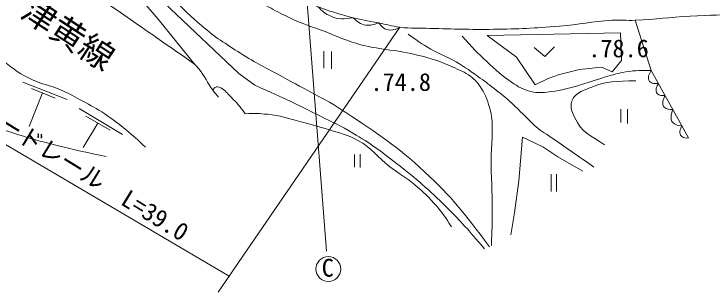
# Model space of a CAD drawing. Units: millimetres, scale not verified. Extents: x 40000 to 680000, y 20000 to 380000.
# Drawn here: x 79095 to 150995, y 244828 to 273460 of the extents above; entities that cross this region are included whole.
import ezdxf
from ezdxf.enums import TextEntityAlignment as Align

# ---------------------------------------------------------------- set-up
doc = ezdxf.new("R2010")
doc.units = ezdxf.units.MM
doc.header["$LTSCALE"] = 1000
doc.layers.add('M-WORK', color=1, linetype='Continuous', lineweight=13)
doc.styles.add('ＭＳ ゴシック', font='')
doc.styles.get('ＭＳ ゴシック').set_extended_font_data('MS Gothic')

msp = doc.modelspace()

# ---------------------------------------------------------------- linework, layer by layer
at = {"layer": 'M-WORK'}
for p, q in [((109302, 274601), (111278, 249029)), ((100119, 244828), (118841, 272097)), ((110994, 269626), (110994, 267871)), ((111802, 269606), (111802, 267815)), ((80020, 266431), (84575, 264669)), ((82018, 265323), (80670, 261876)), ((80909, 265780), (83337, 264780)), ((71551, 263922), (101247, 246470)), ((85796, 263743), (90282, 261045)), ((141594, 263646), (141594, 262292)), ((142286, 263646), (142279, 262193)), ((86484, 262929), (88992, 261490)), ((87721, 262219), (86209, 259712)), ((114163, 259004), (114163, 257672)), ((114738, 259007), (114738, 257656)), ((134426, 256967), (134426, 255182)), ((134976, 256967), (134976, 255168))]:
    msp.add_line(p, q, dxfattribs=at)
for points in [[(103913, 266130), (102247, 267335), (87535, 281298), (89828, 283317), (93335, 283206)], [(82303, 279971), (88711, 279078), (93947, 272912), (97740, 268269)], [(143091, 272809), (144710, 267649), (148567, 260697)], [(132671, 270015), (133766, 269086), (134766, 270063)], [(130257, 250704), (130643, 252984), (131088, 256285), (131468, 260777), (133579, 259793), (135096, 258741), (137674, 257285)]]:
    msp.add_lwpolyline(points, dxfattribs=at)
msp.add_lwpolyline([(132790, 266158), (130861, 269015), (127838, 271229), (141550, 271515), (141669, 268682), (140693, 267515), (139598, 267991), (137360, 267753), (135289, 267230), (134123, 266825)], close=True, dxfattribs=at)
msp.add_circle((111475, 247195), 1278, dxfattribs=at)
for points, knots in [([(89954, 287421), (90747, 287212), (91193, 287032), (91882, 286588), (92709, 286055), (93053, 285597), (93810, 284969), (95021, 283965), (95710, 283415), (96929, 282422), (98323, 281286), (99104, 280650), (100500, 279517), (101188, 278959), (101525, 278581), (102262, 278089), (103384, 277340), (104075, 277017), (105285, 276422), (107222, 275470), (108327, 274965), (110352, 274216), (111656, 273734), (112405, 273509), (113746, 273145), (114855, 272844), (115501, 272781), (116627, 272550), (117492, 272372), (117966, 272211), (118841, 272097), (120041, 271943), (120727, 272012), (121936, 271978), (124493, 271907), (125927, 271848), (128486, 271880), (131139, 271914), (132625, 272006), (135270, 272202), (137384, 272358), (138547, 272675), (140663, 272809), (141609, 272869), (142143, 272765), (143091, 272809), (145299, 272910), (146527, 273105), (148733, 273237), (150850, 273364), (152040, 273356), (154161, 273380), (157955, 273423), (160080, 273270), (163874, 273309), (166553, 273336), (168052, 273401), (170730, 273451), (174385, 273520), (176432, 273569), (180086, 273594), (181760, 273606), (182698, 273548), (184372, 273559), (188082, 273581), (190160, 273659), (193870, 273701), (197065, 273738), (198855, 273684), (202048, 273773), (202456, 273784), (202684, 273811), (203092, 273817), (204117, 273830), (204698, 273788), (205710, 273626), (206167, 273553), (206390, 273382), (206821, 273213), (207711, 272865), (208164, 272549), (209075, 272261), (210003, 271968), (210562, 271866), (211535, 271864), (212620, 271863), (213235, 271943), (214297, 272166), (214793, 272270), (215066, 272352), (215550, 272499), (217385, 273057), (218376, 273485), (220216, 274023), (221583, 274422), (222372, 274561), (223756, 274896), (224697, 275124), (225215, 275298), (226168, 275467), (227796, 275756), (228732, 275749), (230374, 275943), (232397, 276182), (233524, 276368), (235548, 276594), (237895, 276856), (239216, 276944), (241563, 277213), (246178, 277741), (248764, 278046), (253365, 278683), (256458, 279111), (258192, 279345), (261269, 279873), (263438, 280246), (264645, 280509), (266792, 280992), (268484, 281373), (269430, 281600), (271101, 282064), (273363, 282691), (274614, 283100), (276839, 283849), (280519, 285088), (282534, 285916), (286171, 287277), (289776, 288627), (291795, 289385), (295384, 290777), (298761, 292086), (300655, 292814), (304013, 294171), (311060, 297016), (314954, 298743), (322008, 301570), (325881, 303122), (328008, 304119), (331971, 305427), (335435, 306570), (337498, 306830), (340922, 308087), (343392, 308994), (344791, 309525), (347064, 310849), (349246, 312119), (350326, 313113), (352064, 314943), (353270, 316214), (353686, 317151), (354569, 318663), (355131, 319624), (355597, 320119), (355867, 321199), (356406, 323354), (356567, 324619), (356581, 326841), (356588, 327888), (356639, 328491), (356438, 329519), (356070, 331402), (356019, 332540), (355188, 334268), (354801, 335075), (354450, 335453), (354010, 336233), (353056, 337922), (352828, 338576), (351903, 340732)], [0, 0, 0, 0, 1, 1, 1, 2, 2, 2, 3, 3, 3, 4, 4, 4, 5, 5, 5, 6, 6, 6, 7, 7, 7, 8, 8, 8, 9, 9, 9, 10, 10, 10, 11, 11, 11, 12, 12, 12, 13, 13, 13, 14, 14, 14, 15, 15, 15, 16, 16, 16, 17, 17, 17, 18, 18, 18, 19, 19, 19, 20, 20, 20, 21, 21, 21, 22, 22, 22, 23, 23, 23, 24, 24, 24, 25, 25, 25, 26, 26, 26, 27, 27, 27, 28, 28, 28, 29, 29, 29, 30, 30, 30, 31, 31, 31, 32, 32, 32, 33, 33, 33, 34, 34, 34, 35, 35, 35, 36, 36, 36, 37, 37, 37, 38, 38, 38, 39, 39, 39, 40, 40, 40, 41, 41, 41, 42, 42, 42, 43, 43, 43, 44, 44, 44, 45, 45, 45, 46, 46, 46, 47, 47, 47, 48, 48, 48, 49, 49, 49, 50, 50, 50, 51, 51, 51, 52, 52, 52, 53, 53, 53, 54, 54, 54, 55, 55, 55, 56, 56, 56, 56]), ([(72441, 289323), (72133, 287861), (72058, 287473), (71838, 286283), (71531, 284625), (71147, 283708), (71147, 282022), (71147, 281097), (71156, 280566), (71361, 279665), (71787, 277798), (72021, 276719), (72861, 274999), (73574, 273538), (74067, 272751), (75075, 271475), (75980, 270330), (76618, 269789), (77742, 268857), (78789, 267987), (79386, 267476), (80604, 266867), (81915, 266212), (82773, 266133), (84116, 265545), (84929, 265189), (85358, 264931), (86137, 264508), (87054, 264010), (87576, 263742), (88444, 263164), (89351, 262561), (89834, 262183), (90677, 261492), (91476, 260838), (91738, 260595), (92655, 259736)], [0, 0, 0, 0, 1, 1, 1, 2, 2, 2, 3, 3, 3, 4, 4, 4, 5, 5, 5, 6, 6, 6, 7, 7, 7, 8, 8, 8, 9, 9, 9, 10, 10, 10, 11, 11, 11, 12, 12, 12, 12]), ([(64272, 283440), (64248, 281846), (64233, 281407), (64288, 280107), (64331, 279095), (64304, 278520), (64463, 277520), (64581, 276777), (64746, 276380), (64971, 275663), (65182, 274985), (65294, 274601), (65574, 273949), (65968, 273028), (66215, 272522), (66701, 271647), (67034, 271047), (67226, 270712), (67605, 270140), (68138, 269334), (68444, 268886), (69023, 268113), (69369, 267652), (69538, 267370), (69933, 266949), (70560, 266281), (70982, 265977), (71689, 265394), (72960, 264347), (73601, 263629), (75054, 262855), (76319, 262181), (77067, 261866), (78424, 261405), (80838, 260585), (82230, 260239), (84709, 259643), (86215, 259282), (86719, 259164), (88582, 258786)], [0, 0, 0, 0, 1, 1, 1, 2, 2, 2, 3, 3, 3, 4, 4, 4, 5, 5, 5, 6, 6, 6, 7, 7, 7, 8, 8, 8, 9, 9, 9, 10, 10, 10, 11, 11, 11, 12, 12, 12, 13, 13, 13, 13]), ([(128072, 249487), (125263, 253212), (124308, 254481), (121395, 257200), (118497, 259905), (116589, 261111), (113288, 263307), (110850, 264929), (109306, 265549), (106753, 266985), (105066, 267934), (104058, 268361), (102433, 269413), (100820, 270456), (99872, 270999), (98421, 272258), (97254, 273270), (96560, 273823), (95612, 275043), (95166, 275618), (94554, 275889), (94612, 276614), (94655, 277149), (94929, 277394), (95207, 277852), (95414, 278193), (95556, 278370), (95826, 278662), (96282, 279155), (96440, 279831), (97112, 279805), (97933, 279772), (98103, 278989), (98772, 278514), (99368, 278091), (99721, 277881), (100326, 277472), (101622, 276594), (102307, 276040), (103635, 275210), (105131, 274274), (105986, 273764), (107587, 273020), (108935, 272393), (109743, 272164), (111134, 271639), (112572, 271097), (113344, 270682), (114832, 270295), (117130, 269698), (118514, 269798), (120810, 269195), (122174, 268836), (122943, 268609), (124228, 268026), (125000, 267675), (125479, 267532), (126148, 267010), (126643, 266624), (126882, 266344), (127227, 265820), (127770, 264994), (127912, 264426), (128164, 263471), (128385, 262632), (128344, 262126), (128354, 261259), (128366, 260262), (128252, 259706), (128243, 258709), (128223, 256539), (128371, 255324), (128354, 253154), (128343, 251773), (128337, 251319), (128277, 249619)], [0, 0, 0, 0, 1, 1, 1, 2, 2, 2, 3, 3, 3, 4, 4, 4, 5, 5, 5, 6, 6, 6, 7, 7, 7, 8, 8, 8, 9, 9, 9, 10, 10, 10, 11, 11, 11, 12, 12, 12, 13, 13, 13, 14, 14, 14, 15, 15, 15, 16, 16, 16, 17, 17, 17, 18, 18, 18, 19, 19, 19, 20, 20, 20, 21, 21, 21, 22, 22, 22, 23, 23, 23, 24, 24, 24, 25, 25, 25, 25]), ([(114030, 273072), (113073, 272967), (112537, 272844), (111716, 273227), (111152, 273490), (110893, 273700), (110441, 274183)], [0, 0, 0, 0, 1, 1, 1, 2, 2, 2, 2]), ([(116627, 272550), (116135, 272350), (115838, 272247), (115327, 272318), (114746, 272398), (114477, 272667), (114030, 273072)], [0, 0, 0, 0, 1, 1, 1, 2, 2, 2, 2]), ([(118841, 272097), (118487, 271891), (118240, 271784), (117828, 271800), (117276, 271822), (117009, 272155), (116627, 272550)], [0, 0, 0, 0, 1, 1, 1, 2, 2, 2, 2]), ([(119686, 271369), (120945, 270506), (121306, 270229), (122423, 269634), (123125, 269260), (123556, 269125), (124254, 268745), (125332, 268158), (125879, 267730), (126888, 267031), (127551, 266572), (127903, 266289), (128539, 265793), (129188, 265288), (129554, 265007), (130168, 264460), (130778, 263918), (131082, 263574), (131671, 263010), (132218, 262487), (132480, 262141), (133078, 261677), (133407, 261422), (133613, 261310), (133956, 261074), (135867, 259760), (136462, 259340), (138834, 257688)], [0, 0, 0, 0, 1, 1, 1, 2, 2, 2, 3, 3, 3, 4, 4, 4, 5, 5, 5, 6, 6, 6, 7, 7, 7, 8, 8, 8, 9, 9, 9, 9]), ([(125244, 271191), (126421, 269897), (126760, 269513), (127826, 268535), (128766, 267672), (129268, 267143), (130334, 266440), (131067, 265956), (131508, 265668), (132365, 265472), (133072, 265310), (133501, 265363), (134222, 265440), (135389, 265565), (136024, 265773), (137158, 266075), (138251, 266366), (138834, 266630), (139920, 266948), (140621, 267153), (141012, 267281), (141729, 267424), (142874, 267652), (143331, 267625), (144710, 267649)], [0, 0, 0, 0, 1, 1, 1, 2, 2, 2, 3, 3, 3, 4, 4, 4, 5, 5, 5, 6, 6, 6, 7, 7, 7, 8, 8, 8, 8]), ([(100153, 264877), (99876, 265212), (99804, 265312), (99589, 265597), (98967, 266419), (98795, 267007), (98139, 267803), (97987, 267988), (97936, 268058), (97740, 268269)], [0, 0, 0, 0, 1, 1, 1, 2, 2, 2, 3, 3, 3, 3]), ([(144710, 267649), (144543, 267317), (144277, 266841), (144560, 266520), (144790, 266259), (145158, 266272), (145458, 266300)], [0, 0, 0, 0, 1, 1, 1, 2, 2, 2, 2]), ([(127561, 249267), (125797, 251350), (125261, 251955), (123657, 253552), (121757, 255445), (120599, 256417), (118491, 258076), (116817, 259394), (115846, 260103), (114015, 261194), (112746, 261951), (111977, 262272), (110659, 262940), (108059, 264258), (107181, 264633), (103913, 266130)], [0, 0, 0, 0, 1, 1, 1, 2, 2, 2, 3, 3, 3, 4, 4, 4, 5, 5, 5, 5]), ([(139932, 259992), (138466, 260958), (137525, 261301), (136860, 262778), (136675, 263191), (136496, 263420), (136480, 263873), (136460, 264394), (136592, 264762), (136980, 265111), (137483, 265564), (137903, 265632), (138527, 265896), (140207, 266607), (141076, 266489), (143145, 266587)], [0, 0, 0, 0, 1, 1, 1, 2, 2, 2, 3, 3, 3, 4, 4, 4, 5, 5, 5, 5]), ([(145461, 266296), (145313, 265991), (145084, 265568), (145348, 265274), (145558, 265039), (145874, 265043), (146143, 265066)], [0, 0, 0, 0, 1, 1, 1, 2, 2, 2, 2]), ([(102925, 263185), (102280, 264008), (102096, 264272), (101472, 264885), (101066, 265284), (100892, 265596), (100386, 265858), (100183, 265963), (99987, 266019), (99800, 265886), (99686, 265805), (99636, 265723), (99589, 265597)], [0, 0, 0, 0, 1, 1, 1, 2, 2, 2, 3, 3, 3, 4, 4, 4, 4]), ([(146143, 265066), (145987, 264697), (145748, 264211), (146071, 263875), (146315, 263621), (146638, 263610), (146940, 263629)], [0, 0, 0, 0, 1, 1, 1, 2, 2, 2, 2]), ([(124161, 251543), (123512, 252557), (123290, 252875), (122637, 253654), (121832, 254615), (121303, 255094), (120336, 255892), (119395, 256668), (118778, 256988), (117812, 257733), (116495, 258750), (115985, 259645), (114527, 260447), (113454, 261038), (112746, 261145), (111580, 261521), (110393, 261903), (109721, 262096), (108512, 262399), (107237, 262719), (106535, 263006), (105227, 263129), (104331, 263213), (103983, 263225), (102925, 263185)], [0, 0, 0, 0, 1, 1, 1, 2, 2, 2, 3, 3, 3, 4, 4, 4, 5, 5, 5, 6, 6, 6, 7, 7, 7, 8, 8, 8, 8]), ([(146941, 263627), (146808, 263164), (146601, 262626), (146989, 262258), (147252, 262009), (147541, 261962), (147867, 261958)], [0, 0, 0, 0, 1, 1, 1, 2, 2, 2, 2]), ([(147867, 261959), (147740, 261615), (147526, 261145), (147850, 260866), (148068, 260679), (148321, 260671), (148567, 260697)], [0, 0, 0, 0, 1, 1, 1, 2, 2, 2, 2])]:
    msp.add_open_spline(points, degree=3, knots=knots, dxfattribs=at)
msp.add_open_spline([(97740, 268269), (90406, 273364), (90406, 273364), (83072, 278460)], degree=3, dxfattribs=at)

# ---------------------------------------------------------------- texts
at = {"layer": 'M-WORK', "style": 'ＭＳ ゴシック'}
for s, height, rotation, p in [('津黄線', 2566, 326.752, (79185, 272613)), ('ガードレール\u3000L=39.0', 1833, 328.36, (74782, 262626))]:
    msp.add_text(s, height=height, rotation=rotation, dxfattribs=at).set_placement(p, align=Align.BOTTOM_LEFT)
for s, p in [('.78.6', (138248, 268452)), ('.74.8', (115813, 264989)), ('C', (110793, 245862))]:
    msp.add_text(s, height=1833, dxfattribs=at).set_placement(p, align=Align.BOTTOM_LEFT)

doc.saveas('drawing.dxf')
